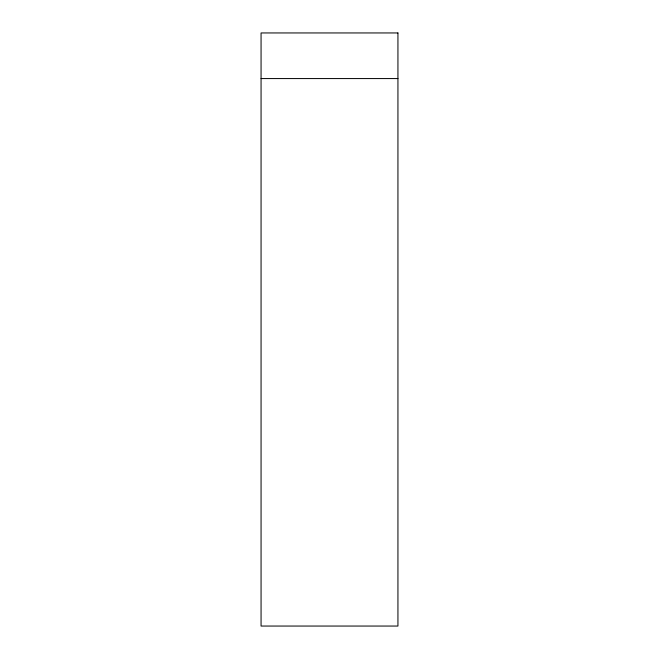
<?xml version="1.0" encoding="UTF-8"?>
<svg xmlns="http://www.w3.org/2000/svg" width="659" height="659" viewBox="0 0 659 659"><rect width="100%" height="100%" fill="white"/><g stroke="black" fill="none" stroke-linecap="round" stroke-linejoin="round"><path stroke-width="0.99" d="M261.063 78.569L397.937 78.569M397.937 32.95L261.063 32.95L261.063 626.05L397.937 626.05L397.937 32.95"/></g></svg>
